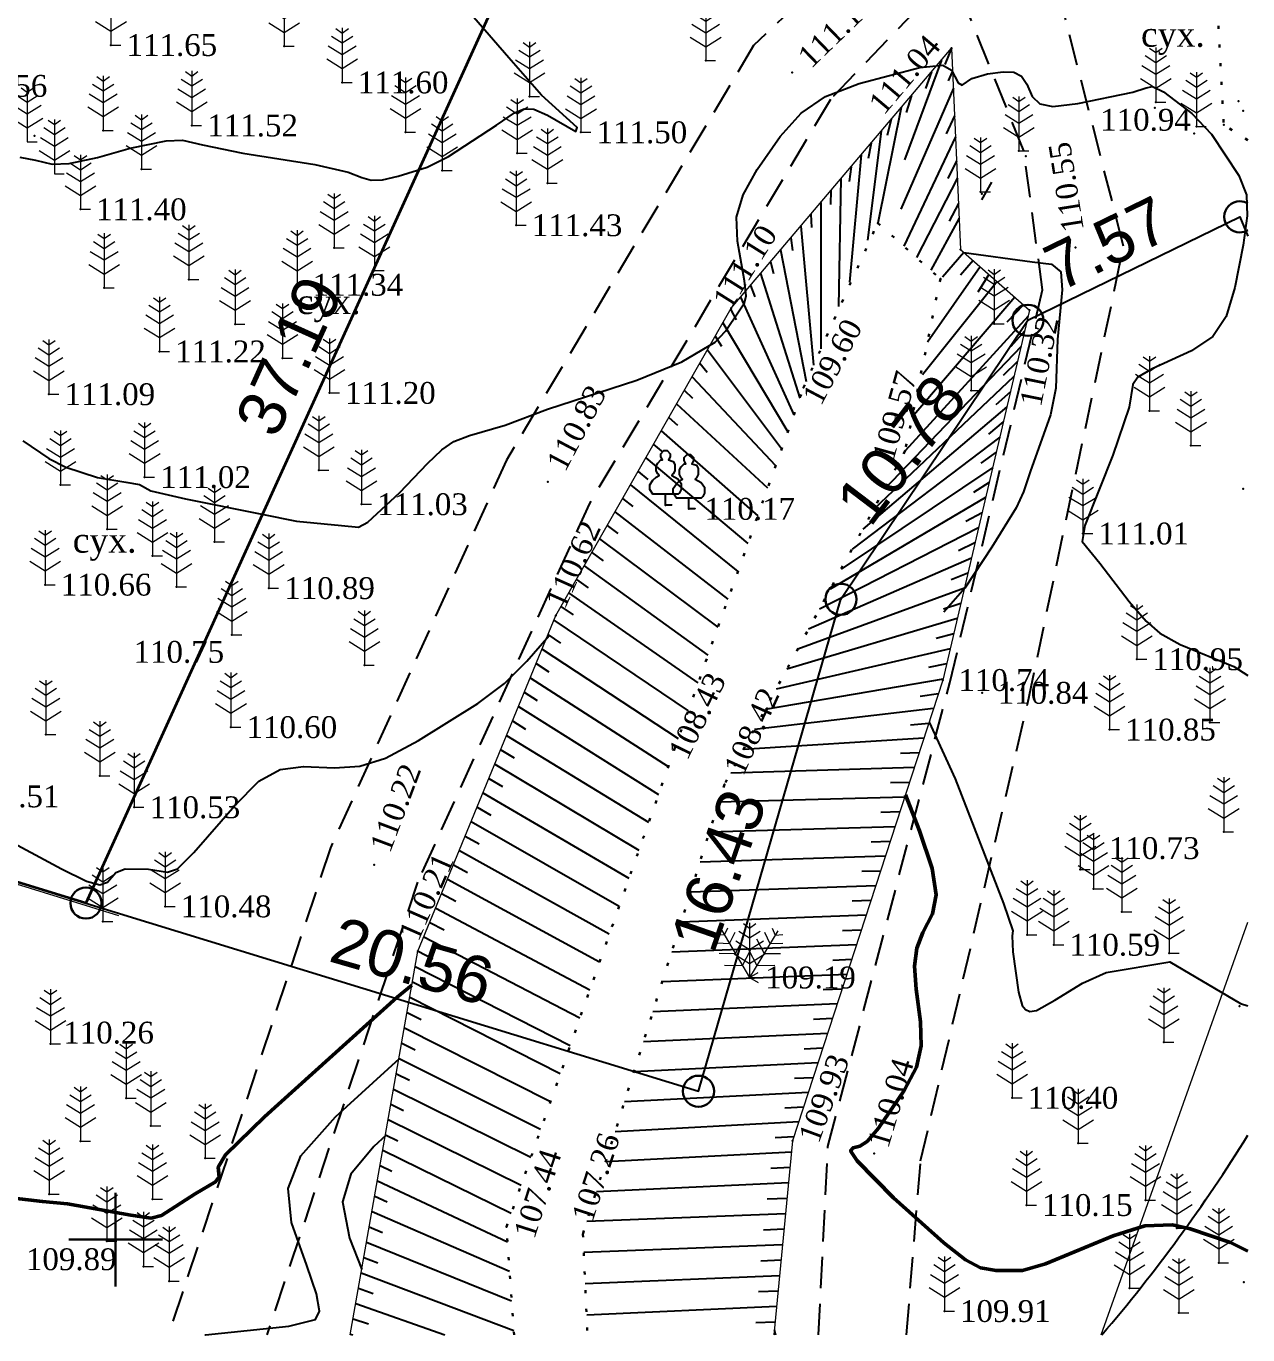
# Model space of a CAD drawing. Header units: millimetres. Extents: x 5405448.4 to 5405536.3, y 5524796.9 to 5524862.1.
# Drawn here: x 5405497.13 to 5405536.32, y 5524796.95 to 5524838.93 of the extents above; entities that cross this region are included whole.
import ezdxf
from ezdxf.enums import TextEntityAlignment as Align

# ---------------------------------------------------------------- set-up
doc = ezdxf.new("R2010")
doc.units = ezdxf.units.MM
doc.linetypes.add('DASHEDX2', pattern=[1.5, 1, -0.5])
doc.linetypes.add('HIDDEN', pattern=[0.5, 0, -0.5])
for name, color, linetype, lineweight in [('11900000', 1, 'Continuous', 30), ('31661000', 7, 'Continuous', 0), ('Контур', 7, 'HIDDEN', 30), ('ограждение', 7, 'ZABOR', 20), ('рельеф', 7, 'Continuous', 0), ('ТОЧКИ', 7, 'Continuous', 30)]:
    doc.layers.add(name, color=color, linetype=linetype, lineweight=lineweight)
for name, color, linetype in [('вис_1_1', 170, 'Continuous'), ('горизонт_1', 12, 'Continuous'), ('горизонтали', 42, 'Continuous'), ('дороги', 7, 'Continuous'), ('Ділянки_Межі', 10, 'Continuous'), ('надписи', 7, 'Continuous'), ('отметки', 7, 'Continuous'), ('промеры', 185, 'Continuous'), ('Растительность', 7, 'Continuous')]:
    doc.layers.add(name, color=color, linetype=linetype)
doc.styles.get("Standard").update_dxf_attribs({"font": 'arial.ttf'})
doc.styles.add('times', font='times.ttf')
doc.linetypes.add('ZABOR', pattern='A,1,-0.1,[132,ltypeshp.shx,S=0.25,R=0,X=-0.1,Y=0],-0.4,1', length=2.5)
doc.linetypes.add('ЗаборДерПр', pattern='A,1,[130,ltypeshp.shx,S=0.25,R=0,X=0,Y=-0.25],1.5', length=2.5)

# ---------------------------------------------------------------- blocks, each defined once
blk = doc.blocks.new('A$C51FE15A3')
at = {"layer": 'Растительность', "color": 94, "lineweight": 0}
for points in [[(-0.201, 1.726), (0, 1.584), (0.201, 1.726)], [(0, 1.75), (0, 0), (0.319, 0)], [(-0.343, 1.489), (0, 1.267), (0.343, 1.489)], [(-0.447, 1.172), (0, 0.895), (0.447, 1.172)], [(-0.493, 0.753), (0, 0.444), (0.493, 0.753)]]:
    blk.add_lwpolyline(points, dxfattribs=at)
blk = doc.blocks.new('A$C2ACB5305')
at = {"layer": 'Растительность'}
blk.add_lwpolyline([(0.2, 0), (0.2, 0), (0, 0), (0, 0.35), (-0.4, 0.35), (-0.5, 0.5), (-0.5, 0.65), (-0.4, 0.8), (-0.3, 0.9), (-0.2, 0.95), (-0.25, 1), (-0.3, 1.1), (-0.3, 1.25), (-0.25, 1.35), (-0.15, 1.45), (-0.1, 1.45), (-0.15, 1.55), (-0.15, 1.65), (-0.05, 1.75), (0.05, 1.75), (0.15, 1.65), (0.15, 1.55), (0.1, 1.45), (0.25, 1.4), (0.3, 1.3), (0.3, 1.1), (0.25, 1), (0.2, 0.95), (0.4, 0.85), (0.5, 0.7), (0.5, 0.5), (0.45, 0.4), (0.4, 0.35), (0, 0.35)], dxfattribs=at)

msp = doc.modelspace()

# ---------------------------------------------------------------- linework, layer by layer
msp.add_arc((5405490.993, 5524831.582, 111.5), 53.406, 319.5697, 328.0824)
at = {"layer": '11900000', "color": 7}
for points in [[(5405500, 5524798.5, 0), (5405500, 5524801.5, 0)], [(5405500, 5524798.5, 0), (5405500, 5524801.5, 0)], [(5405498.5, 5524800, 0), (5405501.5, 5524800, 0)], [(5405498.5, 5524800, 0), (5405501.5, 5524800, 0)]]:
    msp.add_polyline3d(points, dxfattribs=at)
at = {"layer": '31661000', "color": 7, "lineweight": 20, "elevation": 2.35}
msp.add_lwpolyline([(5405526.82, 5524838.22), (5405527.11, 5524831.76), (5405529.32, 5524829.82)], dxfattribs=at)
at = {"layer": 'вис_1_1', "color": 7}
for p in [(5405499.85, 5524838.32, 111.65), (5405505.41, 5524838.28, 111.54), (5405526.82, 5524838.22, 111.04), (5405518.93, 5524837.82, 111.31), (5405521.7, 5524837.44, 111.15), (5405507.27, 5524837.12, 111.6), (5405513.28, 5524836.67, 111.51), (5405533.34, 5524836.31, 110.94), (5405536.17, 5524836.21, 111.1), (5405502.44, 5524835.74, 111.52), (5405497.4, 5524835.41, 111.57), (5405499.6, 5524835.58, 111.56), (5405509.3, 5524835.53, 111.57), (5405514.93, 5524835.52, 111.5), (5405534.6, 5524835.48, 110.96), (5405512.88, 5524834.85, 111.43), (5405529.2, 5524834.76, 110.87), (5405500.83, 5524834.34, 111.44), (5405510.48, 5524834.3, 111.49), (5405513.85, 5524833.89, 111.41), (5405527.79, 5524833.55, 110.89), (5405498.87, 5524833.05, 111.4), (5405512.85, 5524832.54, 111.43), (5405524.45, 5524832.61, 110.27), (5405507.01, 5524831.81, 111.41), (5405527.11, 5524831.76, 110.55), (5405530.8, 5524831.83, 110.55), (5405508.3, 5524831.09, 111.48), (5405502.35, 5524830.8, 111.32), (5405505.82, 5524830.63, 111.34), (5405526.46, 5524830.82, 110.1), (5405499.63, 5524830.53, 111.29), (5405519.75, 5524829.88, 111.1), (5405529.32, 5524829.82, 110.32), (5405503.83, 5524829.37, 111.36), (5405528.19, 5524829.38, 110.01), (5405501.41, 5524828.49, 111.22), (5405505.35, 5524828.28, 111.23), (5405522.07, 5524827.33, 109.6), (5405497.86, 5524827.12, 111.09), (5405506.86, 5524827.16, 111.2), (5405527.45, 5524827.24, 109.93), (5405533.17, 5524826.59, 111.12), (5405525.33, 5524825.3, 109.57), (5405534.5, 5524825.47, 111.2), (5405500.93, 5524824.46, 111.02), (5405506.52, 5524824.68, 111.09), (5405498.23, 5524824.21, 110.97), (5405513.87, 5524824.31, 110.83), (5405536.18, 5524824.08, 111.25), (5405507.89, 5524823.59, 111.03), (5405517.64, 5524823.56, 110.48), (5405518.39, 5524823.44, 110.17), (5405499.73, 5524822.79, 110.81), (5405531.03, 5524822.65, 111.01), (5405503.17, 5524822.38, 110.94), (5405501.18, 5524821.93, 110.88), (5405497.74, 5524821.01, 110.66), (5405501.95, 5524820.94, 110.84), (5405504.91, 5524820.9, 110.89), (5405514.12, 5524820.02, 110.62), (5405503.73, 5524819.4, 110.75), (5405532.76, 5524818.62, 110.95), (5405507.98, 5524818.43, 110.81), (5405526.54, 5524817.95, 110.74), (5405527.8, 5524817.54, 110.84), (5405503.7, 5524816.44, 110.6), (5405531.89, 5524816.36, 110.85), (5405535.11, 5524816.59, 110.89), (5405497.76, 5524816.2, 110.62), (5405517.92, 5524815.71, 108.43), (5405499.49, 5524814.88, 110.62), (5405519.53, 5524814.6, 108.42), (5405500.59, 5524813.87, 110.53), (5405535.55, 5524813.08, 110.72), (5405508.29, 5524812.02, 110.22), (5405530.95, 5524811.87, 110.73), (5405531.37, 5524811.25, 110.64), (5405501.59, 5524810.69, 110.48), (5405532.28, 5524810.52, 110.58), (5405499.59, 5524810.21, 110.47), (5405529.24, 5524809.78, 110.58), (5405509.7, 5524809.25, 110.21), (5405530.1, 5524809.46, 110.59), (5405533.8, 5524809.19, 110.5), (5405520.34, 5524808.41, 109.19), (5405536.06, 5524807.49, 110.5), (5405497.91, 5524806.28, 110.26), (5405533.63, 5524806.33, 110.32), (5405500.34, 5524804.54, 110.16), (5405528.76, 5524804.55, 110.4), (5405501.13, 5524803.65, 110.13), (5405498.87, 5524803.16, 110.08), (5405521.72, 5524803.17, 109.93), (5405530.88, 5524803.09, 110.25), (5405502.87, 5524802.61, 110.08), (5405524.34, 5524802.76, 110.04), (5405497.87, 5524801.46, 110.02), (5405501.18, 5524801.3, 110.07), (5405533.04, 5524801.27, 110.05), (5405529.22, 5524801.11, 110.15), (5405512.54, 5524800.41, 107.44), (5405514.99, 5524800.18, 107.26), (5405534.05, 5524800.37, 109.99), (5405499.72, 5524799.95, 109.89), (5405500.89, 5524799.14, 109.8), (5405535.39, 5524799.26, 109.95), (5405501.72, 5524798.67, 109.79), (5405532.53, 5524798.44, 109.86), (5405536.2, 5524798.64, 109.95), (5405526.59, 5524797.71, 109.91), (5405534.11, 5524797.65, 109.87)]:
    msp.add_point(p, dxfattribs=at)
at = {"layer": 'горизонт_1', "color": 32}
for points in [[(5405497.02, 5524825.62, 111), (5405497.86, 5524825.06, 111), (5405498.4, 5524824.78, 111), (5405499.42, 5524824.45, 111), (5405500.33, 5524824.3, 111), (5405500.76, 5524824.22, 111), (5405501.13, 5524824.02, 111), (5405502.24, 5524823.76, 111), (5405504.69, 5524823.27, 111), (5405505.8, 5524823.05, 111), (5405507.25, 5524822.91, 111), (5405507.79, 5524822.85, 111), (5405508.09, 5524823.01, 111), (5405509.12, 5524823.97, 111), (5405510, 5524824.9, 111), (5405510.46, 5524825.34, 111), (5405510.85, 5524825.6, 111), (5405511.35, 5524825.79, 111), (5405512.5, 5524826.13, 111), (5405513.85, 5524826.64, 111), (5405516.72, 5524827.57, 111), (5405518.16, 5524828.16, 111), (5405519.23, 5524828.79, 111), (5405519.57, 5524829.14, 111), (5405520, 5524829.79, 111), (5405520.18, 5524830.05, 111), (5405520.23, 5524830.27, 111), (5405520.18, 5524830.76, 111), (5405519.95, 5524832.03, 111), (5405519.92, 5524832.8, 111), (5405520.13, 5524833.52, 111), (5405520.58, 5524834.33, 111), (5405521.32, 5524835.39, 111), (5405521.99, 5524836.13, 111), (5405522.77, 5524836.67, 111), (5405523.85, 5524837.09, 111), (5405525.8, 5524837.6, 111), (5405526.54, 5524837.67, 111), (5405526.82, 5524837.51, 111), (5405527.03, 5524837.11, 111), (5405527.16, 5524837.03, 111), (5405527.47, 5524837.25, 111), (5405527.97, 5524837.4, 111), (5405528.48, 5524837.46, 111), (5405528.82, 5524837.45, 111), (5405529.06, 5524837.32, 111), (5405529.23, 5524837.07, 111), (5405529.41, 5524836.67, 111), (5405529.65, 5524836.43, 111), (5405530.07, 5524836.35, 111), (5405530.87, 5524836.44, 111), (5405532.63, 5524836.81, 111), (5405533.06, 5524836.95, 111), (5405533.27, 5524836.99, 111), (5405533.62, 5524836.82, 111), (5405534.53, 5524836.12, 111), (5405535.16, 5524835.46, 111), (5405536.04, 5524834.14, 111), (5405536.28, 5524833.52, 111), (5405536.3, 5524832.84, 111), (5405536.18, 5524831.9, 111), (5405535.91, 5524830.54, 111), (5405535.63, 5524829.61, 111), (5405535.2, 5524828.97, 111), (5405534.52, 5524828.51, 111), (5405533.25, 5524827.93, 111), (5405532.79, 5524827.67, 111), (5405532.64, 5524827.43, 111), (5405532.52, 5524826.7, 111), (5405531.99, 5524825.16, 111), (5405531.09, 5524822.91, 111), (5405531.01, 5524822.39, 111), (5405531.58, 5524821.7, 111), (5405532.52, 5524820.47, 111), (5405533.06, 5524819.84, 111), (5405533.5, 5524819.45, 111), (5405534.15, 5524819.09, 111), (5405535.87, 5524818.38, 111), (5405536.324, 5524818.1, 111)], [(5405527.214, 5524831.668, 33.481), (5405529.41, 5524831.37, 110.5), (5405530.03, 5524831.29, 110.5), (5405530.32, 5524831.04, 110.5), (5405530.37, 5524830.47, 110.5), (5405530.22, 5524828.87, 110.5), (5405530.16, 5524827.31, 110.5), (5405529.99, 5524826.46, 110.5), (5405529.34, 5524824.63, 110.5), (5405529.13, 5524823.99, 110.5), (5405528.89, 5524823.48, 110.5), (5405528.11, 5524822.21, 110.5), (5405527.24, 5524820.9, 110.5), (5405526.57, 5524820.13, 110.5)], [(5405496.3, 5524812.95, 110.5), (5405498.26, 5524811.89, 110.5), (5405499.07, 5524811.5, 110.5), (5405499.49, 5524811.38, 110.5), (5405499.74, 5524811.47, 110.5), (5405500.01, 5524811.78, 110.5), (5405500.3, 5524811.89, 110.5), (5405501.05, 5524811.88, 110.5), (5405501.66, 5524811.79, 110.5), (5405501.98, 5524811.89, 110.5), (5405502.51, 5524812.42, 110.5), (5405503.82, 5524813.93, 110.5), (5405504.59, 5524814.71, 110.5), (5405505.28, 5524815.08, 110.5), (5405506.03, 5524815.18, 110.5), (5405507.02, 5524815.13, 110.5), (5405507.83, 5524815.19, 110.5), (5405508.66, 5524815.45, 110.5), (5405509.72, 5524816.01, 110.5), (5405511.62, 5524817.2, 110.5), (5405512.48, 5524817.84, 110.5), (5405513.19, 5524818.56, 110.5), (5405513.912, 5524819.379, 110.5)], [(5405526.099, 5524816.599, 110.5), (5405526.93, 5524814.78, 110.5), (5405528.49, 5524810.78, 110.5), (5405528.79, 5524809.91, 110.5), (5405528.76, 5524809.75, 110.5), (5405528.78, 5524809.23, 110.5), (5405528.97, 5524807.94, 110.5), (5405529.08, 5524807.51, 110.5), (5405529.19, 5524807.38, 110.5), (5405529.33, 5524807.32, 110.5), (5405529.54, 5524807.35, 110.5), (5405530.13, 5524807.68, 110.5), (5405531.02, 5524808.23, 110.5), (5405531.78, 5524808.57, 110.5), (5405533.82, 5524808.91, 110.5), (5405536.09, 5524807.58, 110.5), (5405536.324, 5524807.497, 110.5)], [(5405508.677, 5524803.35, 109), (5405508.28, 5524802.99, 109), (5405507.55, 5524802.1, 109), (5405507.28, 5524801.21, 109), (5405507.5, 5524800.05, 109), (5405507.896, 5524799.038, 109)], [(5405521.131, 5524797.116, 109.5), (5405521.169, 5524796.947, 109.5)]]:
    msp.add_polyline3d(points, dxfattribs=at)
at = {"layer": 'горизонтали', "color": 32}
for points in [[(5405496.93, 5524834.72, 111.5), (5405497.43, 5524834.63, 111.5), (5405497.96, 5524834.5, 111.5), (5405498.51, 5524834.52, 111.5), (5405499.42, 5524834.71, 111.5), (5405500.47, 5524835.01, 111.5), (5405501.62, 5524835.25, 111.5), (5405502.15, 5524835.27, 111.5), (5405502.79, 5524835.12, 111.5), (5405504.08, 5524834.85, 111.5), (5405506.39, 5524834.49, 111.5), (5405507.46, 5524834.24, 111.5), (5405507.9, 5524834.07, 111.5), (5405508.2, 5524833.99, 111.5), (5405508.56, 5524834, 111.5), (5405509.06, 5524834.11, 111.5), (5405509.99, 5524834.4, 111.5), (5405510.68, 5524834.74, 111.5), (5405512.22, 5524835.75, 111.5), (5405512.8, 5524836.14, 111.5), (5405513.11, 5524836.27, 111.5), (5405513.42, 5524836.26, 111.5), (5405513.86, 5524836.07, 111.5), (5405514.76, 5524835.55, 111.5), (5405514.81, 5524835.68, 111.5), (5405513.66, 5524836.71, 111.5), (5405512.62, 5524837.91, 111.5), (5405510.65, 5524840.19, 111.5)], [(5405502.862, 5524796.947, 109.5), (5405502.88, 5524796.95, 109.5), (5405505.56, 5524797.22, 109.5), (5405506.41, 5524797.44, 109.5), (5405506.54, 5524797.71, 109.5), (5405506.44, 5524798.26, 109.5), (5405506.13, 5524799.17, 109.5), (5405505.64, 5524800.55, 109.5), (5405505.53, 5524801.64, 109.5), (5405505.94, 5524802.69, 109.5), (5405507.05, 5524803.94, 109.5), (5405509.111, 5524805.806, 109.5)]]:
    msp.add_polyline3d(points, dxfattribs=at)
at = {"layer": 'горизонтали', "color": 32, "lineweight": 50}
for points in [[(5405525.339, 5524814.267, 110), (5405525.79, 5524813.11, 110), (5405526.2, 5524811.91, 110), (5405526.33, 5524811.06, 110), (5405526.21, 5524810.45, 110), (5405525.9, 5524809.85, 110), (5405525.7, 5524809.35, 110), (5405525.63, 5524808.77, 110), (5405525.68, 5524808.03, 110), (5405525.82, 5524806.99, 110), (5405525.84, 5524806.22, 110), (5405525.69, 5524805.53, 110), (5405525.3, 5524804.78, 110), (5405524.48, 5524803.58, 110), (5405524.11, 5524803.15, 110), (5405523.88, 5524803, 110), (5405523.66, 5524802.95, 110), (5405523.58, 5524802.85, 110), (5405523.79, 5524802.53, 110), (5405524.96, 5524801.34, 110), (5405526.57, 5524799.9, 110), (5405527.27, 5524799.35, 110), (5405527.75, 5524799.1, 110), (5405528.25, 5524799.01, 110), (5405529.09, 5524799.01, 110), (5405529.83, 5524799.22, 110), (5405532, 5524800.12, 110), (5405533.02, 5524800.44, 110), (5405533.91, 5524800.47, 110), (5405534.47, 5524800.35, 110), (5405535.77, 5524799.91, 110), (5405536.324, 5524799.633, 110)], [(5405496.73, 5524801.33, 110), (5405497.65, 5524801.22, 110), (5405498.46, 5524801.15, 110), (5405500.49, 5524800.79, 110), (5405501.14, 5524800.69, 110), (5405501.47, 5524800.78, 110), (5405502.55, 5524801.47, 110), (5405503.2, 5524801.85, 110), (5405503.32, 5524802.02, 110), (5405503.29, 5524802.33, 110), (5405503.52, 5524802.72, 110), (5405504.78, 5524803.94, 110), (5405509.03, 5524807.78, 110), (5405509.507, 5524808.158, 110)]]:
    msp.add_polyline3d(points, dxfattribs=at)
at = {"layer": 'дороги', "color": 7, "linetype": 'DASHEDX2'}
for points, elevation in [([(5405527.393, 5524844.864), (5405520.469, 5524838.305), (5405512.539, 5524825.006), (5405506.892, 5524812.569), (5405501.688, 5524796.947)], 2.57), ([(5405525.374, 5524796.947), (5405525.826, 5524802.527), (5405529.264, 5524817.215), (5405532.34, 5524831.864), (5405530.45, 5524839.248), (5405528.967, 5524844.576)], -4.01), ([(5405526.834, 5524840.64), (5405522.931, 5524836.575), (5405515.201, 5524823.614), (5405509.688, 5524811.471), (5405504.85, 5524796.947)], 2.57), ([(5405522.548, 5524796.947), (5405522.854, 5524802.993), (5405526.764, 5524817.865), (5405529.737, 5524830.466), (5405529.14, 5524834.922), (5405526.834, 5524840.64)], -4.01)]:
    msp.add_lwpolyline(points, dxfattribs=dict(at, elevation=elevation))
at = {"layer": 'Ділянки_Межі', "lineweight": 25}
msp.add_lwpolyline([(5405474.699, 5524862.054), (5405492.553, 5524854.238), (5405514.421, 5524844.664), (5405499.047, 5524810.797), (5405518.7, 5524804.76), (5405523.27, 5524820.54), (5405529.27, 5524829.49), (5405536.07, 5524832.81), (5405536.324, 5524832.189)], dxfattribs=at)
at = {"layer": 'Ділянки_Межі', "lineweight": 35}
msp.add_lwpolyline([(5405475.979, 5524817.883), (5405492.553, 5524854.238), (5405514.421, 5524844.664), (5405499.047, 5524810.797)], close=True, dxfattribs=at)
at = {"layer": 'Ділянки_Межі', "lineweight": 0}
msp.add_lwpolyline([(5405531.621, 5524796.947), (5405536.324, 5524810.187)], dxfattribs=at)
at = {"layer": 'Контур', "color": 7, "linetype": 'HIDDEN'}
for points, elevation in [([(5405534.82, 5524849.12), (5405535.552, 5524835.76)], 111.797), ([(5405536.324, 5524835.272), (5405535.552, 5524835.76)], 109.7), ([(5405512.787, 5524796.947), (5405512.54, 5524800.41), (5405517.92, 5524815.71), (5405522.07, 5524827.33), (5405524.45, 5524832.61)], 100.01), ([(5405524.45, 5524832.61), (5405526.46, 5524830.82), (5405525.33, 5524825.3), (5405519.53, 5524814.6), (5405514.99, 5524800.18), (5405515.135, 5524796.947)], 100.01)]:
    msp.add_lwpolyline(points, dxfattribs=dict(at, elevation=elevation))
at = {"layer": 'ограждение', "color": 7, "linetype": 'ЗаборДерПр', "elevation": 107.24}
msp.add_lwpolyline([(5405500.1, 5524810.39), (5405460.69, 5524822.58), (5405448.419, 5524816.796)], dxfattribs=at)
at = {"layer": 'отметки', "color": 7}
for p in [(5405536.026, 5524836.522, 111.07), (5405533.375, 5524836.492, 110.904), (5405534.673, 5524835.704, 110.919), (5405535.552, 5524835.76, 110.943), (5405528.981, 5524834.922, 110.895), (5405527.748, 5524833.607, 110.85)]:
    msp.add_point(p, dxfattribs=at)
at = {"layer": 'рельеф', "color": 7, "lineweight": -2}
for p, q in [((5405526.82, 5524838.22, -7.09), (5405526.599, 5524837.697, 2.894)), ((5405526.497, 5524837.839, -7.09), (5405525.313, 5524834.64, 99.91)), ((5405526.175, 5524837.459, -7.09), (5405525.979, 5524836.928, 2.894)), ((5405526.837, 5524837.456, 7.34), (5405526.711, 5524837.17, 12.33)), ((5405526.878, 5524836.938, 2.35), (5405525.194, 5524833.051, 75.805)), ((5405525.53, 5524836.698, -7.09), (5405525.358, 5524836.16, 2.894)), ((5405525.207, 5524836.317, -7.09), (5405524.45, 5524832.61, 100.01)), ((5405524.884, 5524835.937, -7.09), (5405524.751, 5524835.421, 2.896)), ((5405526.918, 5524836.048, 2.35), (5405526.649, 5524835.476, 12.33)), ((5405524.562, 5524835.556, -7.09), (5405524.121, 5524832.056, 86.257)), ((5405526.948, 5524835.376, 20.454), (5405525.289, 5524831.863, 88.572)), ((5405524.239, 5524835.176, -7.09), (5405524.144, 5524834.682, 2.897)), ((5405523.594, 5524834.414, -7.09), (5405523.537, 5524833.943, 2.899)), ((5405523.917, 5524834.795, -7.09), (5405523.549, 5524830.714, 99.91)), ((5405526.982, 5524834.606, 2.35), (5405526.697, 5524834.034, 12.33)), ((5405523.271, 5524834.034, -7.09), (5405523.191, 5524829.936, 99.91)), ((5405527.007, 5524834.063, 24.931), (5405525.689, 5524831.506, 69.602)), ((5405522.949, 5524833.653, -7.09), (5405522.93, 5524833.204, 2.9)), ((5405528.099, 5524833.923, 2.35), (5405527.779, 5524833.353, 12.329)), ((5405522.626, 5524833.273, -7.09), (5405522.629, 5524828.576, 99.91)), ((5405527.044, 5524833.237, 2.35), (5405526.741, 5524832.666, 12.329)), ((5405522.303, 5524832.892, -7.09), (5405522.323, 5524832.465, 2.901)), ((5405527.065, 5524832.768, 30.909), (5405526.151, 5524831.095, 60.172)), ((5405521.981, 5524832.512, -7.09), (5405522.393, 5524828.052, 99.91)), ((5405521.658, 5524832.131, -7.09), (5405521.716, 5524831.726, 2.902)), ((5405521.336, 5524831.75, -7.09), (5405522.157, 5524827.529, 99.91)), ((5405527.214, 5524831.668, 33.481), (5405526.53, 5524830.871, 60.759)), ((5405521.013, 5524831.37, -7.09), (5405521.109, 5524830.987, 2.902)), ((5405527.742, 5524831.205, 24.9), (5405526.044, 5524828.79, 100.01)), ((5405527.507, 5524831.412, 2.35), (5405527.105, 5524830.939, 12.328)), ((5405520.69, 5524830.989, -7.09), (5405521.948, 5524826.995, 99.91)), ((5405528.282, 5524830.731, 16.765), (5405525.883, 5524827.74, 109.57)), ((5405528.016, 5524830.964, 2.35), (5405527.661, 5524830.396, 12.328)), ((5405520.045, 5524830.228, -7.09), (5405521.754, 5524826.454, 99.91)), ((5405520.368, 5524830.609, -7.09), (5405520.506, 5524830.246, 2.902)), ((5405528.845, 5524830.237, 8.786), (5405525.548, 5524826.367, 100.01)), ((5405519.729, 5524829.843, -7.09), (5405519.909, 5524829.501, 2.903)), ((5405529.132, 5524829.985, 2.35), (5405528.593, 5524829.431, 12.328)), ((5405519.482, 5524829.41, -7.09), (5405521.561, 5524825.914, 99.91)), ((5405529.274, 5524829.623, 2.35), (5405525.33, 5524825.3, 100.01)), ((5405519.234, 5524828.977, -7.09), (5405519.443, 5524828.665, 2.903)), ((5405529.16, 5524829.138, 2.35), (5405528.719, 5524828.653, 12.328)), ((5405518.987, 5524828.543, -7.09), (5405521.368, 5524825.373, 99.91)), ((5405529.047, 5524828.653, 2.35), (5405524.668, 5524824.075, 99.91)), ((5405518.739, 5524828.11, -7.09), (5405518.976, 5524827.829, 2.903)), ((5405528.933, 5524828.168, 2.35), (5405528.479, 5524827.716, 12.329)), ((5405528.819, 5524827.683, 2.35), (5405524.32, 5524823.433, 99.91)), ((5405518.492, 5524827.677, -7.09), (5405521.175, 5524824.833, 99.91)), ((5405518.245, 5524827.244, -7.09), (5405518.509, 5524826.993, 2.903)), ((5405528.706, 5524827.198, 2.35), (5405528.239, 5524826.78, 12.33)), ((5405517.997, 5524826.81, -7.09), (5405520.918, 5524824.115, 99.91)), ((5405528.592, 5524826.713, 2.35), (5405523.972, 5524822.791, 99.91)), ((5405517.75, 5524826.377, -7.09), (5405518.031, 5524826.124, 2.903)), ((5405528.479, 5524826.228, 2.35), (5405528, 5524825.843, 12.331)), ((5405517.503, 5524825.944, -7.09), (5405520.599, 5524823.222, 99.91)), ((5405528.365, 5524825.743, 2.35), (5405523.625, 5524822.149, 99.91)), ((5405517.255, 5524825.511, -7.09), (5405517.553, 5524825.255, 2.902)), ((5405528.252, 5524825.258, 2.35), (5405527.76, 5524824.907, 12.332)), ((5405517.008, 5524825.077, -7.09), (5405520.28, 5524822.328, 99.91)), ((5405528.138, 5524824.773, 2.35), (5405523.277, 5524821.506, 99.91)), ((5405516.76, 5524824.644, -7.09), (5405517.074, 5524824.386, 2.902)), ((5405516.513, 5524824.211, -7.09), (5405519.96, 5524821.434, 99.91)), ((5405528.024, 5524824.288, 2.35), (5405527.521, 5524823.97, 12.332)), ((5405516.266, 5524823.778, -7.09), (5405516.596, 5524823.517, 2.901)), ((5405527.911, 5524823.803, 2.35), (5405522.929, 5524820.864, 99.91)), ((5405516.018, 5524823.344, -7.09), (5405519.641, 5524820.541, 99.91)), ((5405527.797, 5524823.318, 2.35), (5405527.281, 5524823.034, 12.333)), ((5405515.771, 5524822.911, -7.09), (5405516.117, 5524822.648, 2.901)), ((5405527.684, 5524822.833, 2.35), (5405522.581, 5524820.222, 99.91)), ((5405515.523, 5524822.478, -7.09), (5405519.322, 5524819.647, 99.91)), ((5405527.57, 5524822.348, 2.35), (5405527.042, 5524822.097, 12.333)), ((5405515.276, 5524822.045, -7.09), (5405515.639, 5524821.779, 2.9)), ((5405527.456, 5524821.863, 2.35), (5405522.233, 5524819.58, 99.91)), ((5405515.029, 5524821.611, -7.09), (5405519.002, 5524818.753, 99.91)), ((5405514.781, 5524821.178, -7.09), (5405515.16, 5524820.91, 2.899)), ((5405527.343, 5524821.378, 2.35), (5405526.802, 5524821.161, 12.333)), ((5405514.534, 5524820.745, -7.09), (5405518.683, 5524817.86, 99.91)), ((5405527.229, 5524820.893, 2.35), (5405521.886, 5524818.937, 99.91)), ((5405514.287, 5524820.312, -7.09), (5405514.682, 5524820.041, 2.899)), ((5405527.116, 5524820.408, 2.35), (5405526.563, 5524820.224, 12.333)), ((5405514.058, 5524819.869, -7.09), (5405518.364, 5524816.966, 99.91)), ((5405527.002, 5524819.923, 2.35), (5405521.538, 5524818.295, 99.91)), ((5405513.869, 5524819.408, -7.09), (5405514.273, 5524819.138, 2.898)), ((5405526.888, 5524819.438, 2.35), (5405526.323, 5524819.288, 12.333)), ((5405513.679, 5524818.946, -7.09), (5405518.044, 5524816.072, 99.91)), ((5405526.775, 5524818.953, 2.35), (5405521.19, 5524817.653, 99.91)), ((5405513.49, 5524818.485, -7.09), (5405513.9, 5524818.218, 2.898)), ((5405526.661, 5524818.468, 2.35), (5405526.084, 5524818.351, 12.333)), ((5405513.3, 5524818.023, -7.09), (5405517.728, 5524815.178, 99.91)), ((5405526.548, 5524817.983, 2.35), (5405520.842, 5524817.011, 99.91)), ((5405513.111, 5524817.562, -7.09), (5405513.527, 5524817.297, 2.898)), ((5405526.396, 5524817.508, 2.35), (5405525.81, 5524817.424, 12.332)), ((5405512.922, 5524817.1, -7.09), (5405517.413, 5524814.282, 99.91)), ((5405526.241, 5524817.035, 2.35), (5405520.494, 5524816.369, 99.91)), ((5405512.732, 5524816.638, -7.09), (5405513.154, 5524816.377, 2.898)), ((5405526.087, 5524816.561, 2.35), (5405525.497, 5524816.508, 12.332)), ((5405512.543, 5524816.177, -7.09), (5405517.098, 5524813.387, 99.91)), ((5405525.933, 5524816.087, 2.35), (5405520.146, 5524815.726, 99.91)), ((5405512.353, 5524815.715, -7.09), (5405512.782, 5524815.456, 2.897)), ((5405525.778, 5524815.614, 2.35), (5405525.184, 5524815.592, 12.332)), ((5405512.164, 5524815.254, -7.09), (5405516.783, 5524812.492, 99.91)), ((5405525.624, 5524815.14, 2.35), (5405519.732, 5524814.962, 99.91)), ((5405511.975, 5524814.792, -7.09), (5405512.409, 5524814.536, 2.897)), ((5405511.785, 5524814.331, -7.09), (5405516.468, 5524811.596, 99.91)), ((5405525.469, 5524814.667, 2.35), (5405524.859, 5524814.651, 12.331)), ((5405511.596, 5524813.869, -7.09), (5405512.036, 5524813.615, 2.897)), ((5405525.315, 5524814.193, 2.35), (5405519.357, 5524814.032, 99.91)), ((5405525.16, 5524813.719, 2.35), (5405524.551, 5524813.702, 12.331)), ((5405511.406, 5524813.408, -7.09), (5405516.153, 5524810.701, 99.91)), ((5405525.006, 5524813.246, 2.35), (5405519.055, 5524813.071, 99.91)), ((5405511.217, 5524812.946, -7.09), (5405511.663, 5524812.695, 2.897)), ((5405524.851, 5524812.772, 2.35), (5405524.243, 5524812.754, 12.331)), ((5405511.027, 5524812.485, -7.09), (5405515.839, 5524809.806, 99.91)), ((5405524.697, 5524812.299, 2.35), (5405518.752, 5524812.11, 99.91)), ((5405510.838, 5524812.023, -7.09), (5405511.29, 5524811.774, 2.897)), ((5405524.543, 5524811.825, 2.35), (5405523.935, 5524811.805, 12.331)), ((5405510.649, 5524811.561, -7.09), (5405515.524, 5524808.911, 99.91)), ((5405524.388, 5524811.351, 2.35), (5405518.449, 5524811.149, 99.91)), ((5405510.459, 5524811.1, -7.09), (5405510.917, 5524810.854, 2.896)), ((5405510.27, 5524810.638, -7.09), (5405515.209, 5524808.015, 99.91)), ((5405524.234, 5524810.878, 2.35), (5405523.626, 5524810.856, 12.332)), ((5405510.08, 5524810.177, -7.09), (5405510.544, 5524809.933, 2.896)), ((5405524.079, 5524810.404, 2.35), (5405518.147, 5524810.188, 99.91)), ((5405509.891, 5524809.715, -7.09), (5405514.894, 5524807.12, 99.91)), ((5405523.925, 5524809.931, 2.35), (5405523.318, 5524809.908, 12.332)), ((5405509.702, 5524809.254, -7.09), (5405510.171, 5524809.013, 2.896)), ((5405523.77, 5524809.457, 2.35), (5405517.844, 5524809.227, 99.91)), ((5405523.616, 5524808.983, 2.35), (5405523.01, 5524808.959, 12.332)), ((5405509.614, 5524808.763, -7.09), (5405514.579, 5524806.225, 99.91)), ((5405523.461, 5524808.51, 2.35), (5405517.542, 5524808.266, 99.91)), ((5405509.527, 5524808.271, -7.09), (5405509.984, 5524808.039, 2.897)), ((5405523.307, 5524808.036, 2.35), (5405522.702, 5524808.011, 12.332)), ((5405509.44, 5524807.78, -7.09), (5405514.264, 5524805.329, 99.91)), ((5405523.153, 5524807.563, 2.35), (5405517.239, 5524807.305, 99.91)), ((5405509.353, 5524807.289, -7.09), (5405509.797, 5524807.064, 2.898)), ((5405509.267, 5524806.797, -7.09), (5405513.95, 5524804.434, 99.91)), ((5405522.998, 5524807.089, 2.35), (5405522.393, 5524807.062, 12.332)), ((5405509.18, 5524806.306, -7.09), (5405509.61, 5524806.09, 2.898)), ((5405522.844, 5524806.615, 2.35), (5405516.936, 5524806.344, 99.91)), ((5405522.689, 5524806.142, 2.35), (5405522.085, 5524806.113, 12.332)), ((5405509.093, 5524805.815, -7.09), (5405513.635, 5524803.539, 99.91)), ((5405522.535, 5524805.668, 2.35), (5405516.634, 5524805.382, 99.91)), ((5405509.006, 5524805.324, -7.09), (5405509.424, 5524805.115, 2.899)), ((5405522.38, 5524805.195, 2.35), (5405521.777, 5524805.165, 12.332)), ((5405508.919, 5524804.832, -7.09), (5405513.32, 5524802.643, 99.91)), ((5405522.226, 5524804.721, 2.35), (5405516.331, 5524804.421, 99.91)), ((5405508.833, 5524804.341, -7.09), (5405509.237, 5524804.141, 2.9)), ((5405522.071, 5524804.248, 2.35), (5405521.469, 5524804.216, 12.332)), ((5405508.746, 5524803.85, -7.09), (5405513.006, 5524801.748, 99.91)), ((5405521.917, 5524803.774, 2.35), (5405516.029, 5524803.46, 99.91)), ((5405508.659, 5524803.358, -7.09), (5405509.05, 5524803.166, 2.9)), ((5405521.763, 5524803.3, 2.35), (5405521.16, 5524803.268, 12.332)), ((5405508.572, 5524802.867, -7.09), (5405512.691, 5524800.853, 99.91)), ((5405521.685, 5524802.811, 2.35), (5405515.726, 5524802.499, 99.91)), ((5405508.485, 5524802.376, -7.09), (5405508.864, 5524802.192, 2.901)), ((5405521.637, 5524802.315, 2.35), (5405521.017, 5524802.285, 12.331)), ((5405508.399, 5524801.885, -7.09), (5405512.57, 5524799.931, 99.91)), ((5405521.589, 5524801.819, 2.35), (5405515.424, 5524801.538, 99.91)), ((5405508.312, 5524801.393, -7.09), (5405508.712, 5524801.213, 2.9)), ((5405521.54, 5524801.323, 2.35), (5405520.899, 5524801.296, 12.329)), ((5405508.225, 5524800.902, -7.09), (5405512.637, 5524798.985, 99.91)), ((5405521.492, 5524800.827, 2.35), (5405515.121, 5524800.577, 99.91)), ((5405508.138, 5524800.411, -7.09), (5405508.561, 5524800.233, 2.899)), ((5405521.444, 5524800.332, 2.35), (5405520.785, 5524800.307, 12.328)), ((5405508.051, 5524799.919, -7.09), (5405512.705, 5524798.038, 99.91)), ((5405521.396, 5524799.836, 2.35), (5405515.023, 5524799.589, 99.91)), ((5405507.964, 5524799.428, -7.09), (5405508.41, 5524799.254, 2.899)), ((5405521.347, 5524799.34, 2.35), (5405520.703, 5524799.314, 12.329)), ((5405507.878, 5524798.937, -7.09), (5405512.772, 5524797.091, 99.91)), ((5405521.299, 5524798.844, 2.35), (5405515.068, 5524798.583, 99.91)), ((5405507.791, 5524798.446, -7.09), (5405508.259, 5524798.275, 2.898)), ((5405521.251, 5524798.348, 2.35), (5405520.621, 5524798.321, 12.33)), ((5405507.704, 5524797.954, -7.09), (5405510.562, 5524796.947, 52.465)), ((5405507.617, 5524797.463, -7.09), (5405508.108, 5524797.296, 2.897)), ((5405521.203, 5524797.853, 2.35), (5405515.113, 5524797.576, 99.91)), ((5405521.154, 5524797.357, 2.35), (5405520.539, 5524797.328, 12.331)), ((5405507.53, 5524796.972, -7.09), (5405507.605, 5524796.947, -5.604))]:
    msp.add_line(p, q, dxfattribs=at)
at = {"layer": 'рельеф', "color": 7, "lineweight": 20, "ltscale": 2}
for points, elevation in [([(5405507.526, 5524796.947), (5405509.7, 5524809.25), (5405514.12, 5524820.02), (5405519.75, 5524829.88), (5405526.82, 5524838.22)], -7.09), ([(5405526.82, 5524838.22), (5405527.11, 5524831.76), (5405529.32, 5524829.82), (5405526.54, 5524817.95), (5405521.72, 5524803.17), (5405521.115, 5524796.947)], 2.35)]:
    msp.add_lwpolyline(points, dxfattribs=dict(at, elevation=elevation))
at = {"layer": 'ТОЧКИ'}
for centre in [(5405529.27, 5524829.49), (5405523.27, 5524820.54), (5405499.047, 5524810.797), (5405518.7, 5524804.76)]:
    msp.add_circle(centre, 0.5, dxfattribs=at)
for centre, start, end in [((5405536.07, 5524832.81), 90, 270), ((5405536.069, 5524832.81), 59.249, 89.8754), ((5405536.069, 5524832.81), 270.1246, 300.751)]:
    msp.add_arc(centre, 0.5, start, end, dxfattribs=at)

# ---------------------------------------------------------------- block references
at = {"layer": 'Растительность', "color": 7}
for name, p in [('A$C51FE15A3', (5405499.85, 5524838.32, 110.65)), ('A$C51FE15A3', (5405505.41, 5524838.28, 110.54)), ('A$C51FE15A3', (5405518.93, 5524837.82, 110.31)), ('A$C51FE15A3', (5405507.27, 5524837.12, 110.6)), ('A$C51FE15A3', (5405513.28, 5524836.67, 110.51)), ('A$C51FE15A3', (5405533.375, 5524836.492, 110.904)), ('A$C51FE15A3', (5405502.44, 5524835.74, 110.52)), ('A$C51FE15A3', (5405534.673, 5524835.704, 110.919)), ('A$C51FE15A3', (5405497.166, 5524835.22)), ('A$C51FE15A3', (5405499.6, 5524835.58, 110.56)), ('A$C51FE15A3', (5405509.3, 5524835.53, 110.57)), ('A$C51FE15A3', (5405514.93, 5524835.52, 110.5)), ('A$C51FE15A3', (5405512.88, 5524834.85, 110.43)), ('A$C51FE15A3', (5405528.981, 5524834.922, 110.895)), ('A$C51FE15A3', (5405500.83, 5524834.34, 110.44)), ('A$C51FE15A3', (5405498.034, 5524834.184, 110.4)), ('A$C51FE15A3', (5405510.48, 5524834.3, 110.49)), ('A$C51FE15A3', (5405513.85, 5524833.89, 110.41)), ('A$C51FE15A3', (5405527.748, 5524833.607, 110.85)), ('A$C51FE15A3', (5405498.87, 5524833.05, 110.4)), ('A$C51FE15A3', (5405512.85, 5524832.54, 110.43)), ('A$C51FE15A3', (5405507.01, 5524831.81, 110.41)), ('A$C51FE15A3', (5405508.3, 5524831.09, 110.48)), ('A$C51FE15A3', (5405502.35, 5524830.8, 110.32)), ('A$C51FE15A3', (5405505.82, 5524830.63, 110.34)), ('A$C51FE15A3', (5405499.63, 5524830.53, 110.29)), ('A$C51FE15A3', (5405503.83, 5524829.37, 110.36)), ('A$C51FE15A3', (5405528.19, 5524829.38, 109.01)), ('A$C51FE15A3', (5405501.41, 5524828.49, 110.22)), ('A$C51FE15A3', (5405505.35, 5524828.28, 110.23)), ('A$C51FE15A3', (5405527.45, 5524827.24, 108.93)), ('A$C51FE15A3', (5405497.86, 5524827.12, 110.09)), ('A$C51FE15A3', (5405506.86, 5524827.16, 110.2)), ('A$C51FE15A3', (5405533.17, 5524826.59, 110.12)), ('A$C51FE15A3', (5405534.5, 5524825.47, 110.2)), ('A$C51FE15A3', (5405506.52, 5524824.68, 110.09)), ('A$C51FE15A3', (5405500.93, 5524824.46, 110.02)), ('A$C51FE15A3', (5405498.23, 5524824.21, 109.97)), ('A$C51FE15A3', (5405507.89, 5524823.59, 110.03)), ('A$C2ACB5305', (5405517.64, 5524823.56, 109.48)), ('A$C2ACB5305', (5405518.39, 5524823.44, 109.17)), ('A$C51FE15A3', (5405499.73, 5524822.79, 109.81)), ('A$C51FE15A3', (5405531.03, 5524822.65, 110.01)), ('A$C51FE15A3', (5405503.17, 5524822.38, 109.94)), ('A$C51FE15A3', (5405501.18, 5524821.93, 109.88)), ('A$C51FE15A3', (5405497.74, 5524821.01, 109.66)), ('A$C51FE15A3', (5405501.95, 5524820.94, 109.84)), ('A$C51FE15A3', (5405504.91, 5524820.9, 109.89)), ('A$C51FE15A3', (5405503.73, 5524819.4, 109.75)), ('A$C51FE15A3', (5405507.98, 5524818.43, 109.81)), ('A$C51FE15A3', (5405532.76, 5524818.62, 109.95)), ('A$C51FE15A3', (5405503.7, 5524816.44, 109.6)), ('A$C51FE15A3', (5405531.89, 5524816.36, 109.85)), ('A$C51FE15A3', (5405535.11, 5524816.59, 109.89)), ('A$C51FE15A3', (5405497.76, 5524816.2, 109.62)), ('A$C51FE15A3', (5405499.49, 5524814.88, 109.62)), ('A$C51FE15A3', (5405500.59, 5524813.87, 109.53)), ('A$C51FE15A3', (5405535.55, 5524813.08, 109.72)), ('A$C51FE15A3', (5405530.95, 5524811.87, 109.73)), ('A$C51FE15A3', (5405531.37, 5524811.25, 109.64)), ('A$C51FE15A3', (5405501.59, 5524810.69, 109.48)), ('A$C51FE15A3', (5405532.28, 5524810.52, 109.58)), ('A$C51FE15A3', (5405499.59, 5524810.21, 109.47)), ('A$C51FE15A3', (5405529.24, 5524809.78, 109.58)), ('A$C51FE15A3', (5405530.1, 5524809.46, 109.59)), ('A$C51FE15A3', (5405533.8, 5524809.19, 109.5)), ('A$C51FE15A3', (5405520.34, 5524808.41, 108.19)), ('A$C51FE15A3', (5405497.91, 5524806.28, 109.26)), ('A$C51FE15A3', (5405533.63, 5524806.33, 109.32)), ('A$C51FE15A3', (5405500.34, 5524804.54, 109.16)), ('A$C51FE15A3', (5405528.76, 5524804.55, 109.4)), ('A$C51FE15A3', (5405501.13, 5524803.65, 109.13)), ('A$C51FE15A3', (5405498.87, 5524803.16, 109.08)), ('A$C51FE15A3', (5405530.88, 5524803.09, 109.25)), ('A$C51FE15A3', (5405502.87, 5524802.61, 109.08)), ('A$C51FE15A3', (5405497.87, 5524801.46, 109.02)), ('A$C51FE15A3', (5405501.18, 5524801.3, 109.07)), ('A$C51FE15A3', (5405533.04, 5524801.27, 109.05)), ('A$C51FE15A3', (5405529.22, 5524801.11, 109.15)), ('A$C51FE15A3', (5405534.05, 5524800.37, 108.99)), ('A$C51FE15A3', (5405499.72, 5524799.95, 108.89)), ('A$C51FE15A3', (5405500.89, 5524799.14, 108.8)), ('A$C51FE15A3', (5405535.39, 5524799.26, 108.95)), ('A$C51FE15A3', (5405501.72, 5524798.67, 108.79)), ('A$C51FE15A3', (5405532.53, 5524798.44, 108.86)), ('A$C51FE15A3', (5405526.59, 5524797.71, 108.91)), ('A$C51FE15A3', (5405534.11, 5524797.65, 108.87))]:
    msp.add_blockref(name, p, dxfattribs=at)
for rotation in [30.51161881972556, 328.9323150610095]:
    msp.add_blockref('A$C51FE15A3', (5405520.34, 5524808.41, 108.19), dxfattribs=dict(at, rotation=rotation))

# ---------------------------------------------------------------- texts
at = {"layer": 'вис_1_1', "color": 7, "style": 'times'}
for s, rotation, p in [('111.15', 44.0034, (5405522.06, 5524837.787, 111.15)), ('111.04', 49.7946, (5405524.371, 5524836.265, 111.04)), ('110.55', 99.0197, (5405530.722, 5524832.324, 110.55)), ('111.10', 57.8698, (5405519.415, 5524829.977, 111.1)), ('109.60', 62.111, (5405522.313, 5524826.876, 109.6)), ('110.32', 78.5582, (5405529.341, 5524826.752, 110.32)), ('109.57', 74.5018, (5405524.607, 5524825.026, 109.57)), ('110.83', 62.2152, (5405514.103, 5524824.752, 110.83)), ('110.62', 65.979, (5405514.084, 5524820.329, 110.62)), ('108.43', 64.1156, (5405518.02, 5524815.494, 108.43)), ('108.42', 65.8453, (5405519.809, 5524814.98, 108.42)), ('110.22', 69.3861, (5405508.466, 5524812.488, 110.22)), ('110.21', 66.3728, (5405509.383, 5524809.666, 110.21)), ('109.93', 69.8357, (5405522.22, 5524803.17, 109.93)), ('110.04', 73.2861, (5405524.445, 5524802.995, 110.04)), ('107.26', 71.925, (5405514.951, 5524800.617, 107.26)), ('107.44', 72.2096, (5405513.092, 5524800.089, 107.44))]:
    msp.add_text(s, height=0.7, rotation=rotation, dxfattribs=at).set_placement(p, align=Align.MIDDLE_LEFT)
for s, p in [('111.65', (5405500.35, 5524838.32, 111.65)), ('111.56', (5405494.9, 5524837.01, 111.56)), ('111.60', (5405507.77, 5524837.12, 111.6)), ('111.52', (5405502.94, 5524835.74, 111.52)), ('110.94', (5405531.588, 5524835.923, 110.94)), ('111.50', (5405515.43, 5524835.52, 111.5)), ('111.40', (5405499.37, 5524833.05, 111.4)), ('111.43', (5405513.35, 5524832.54, 111.43)), ('111.34', (5405506.32, 5524830.63, 111.34)), ('111.22', (5405501.91, 5524828.49, 111.22)), ('111.09', (5405498.36, 5524827.12, 111.09)), ('111.20', (5405507.36, 5524827.16, 111.2)), ('111.02', (5405501.43, 5524824.46, 111.02)), ('111.03', (5405508.39, 5524823.59, 111.03)), ('110.17', (5405518.89, 5524823.44, 110.17)), ('111.01', (5405531.53, 5524822.65, 111.01)), ('110.66', (5405498.24, 5524821.01, 110.66)), ('110.89', (5405505.41, 5524820.9, 110.89)), ('110.75', (5405500.574, 5524818.854, 110.75)), ('110.95', (5405533.26, 5524818.62, 110.95)), ('110.74', (5405527.04, 5524817.95, 110.74)), ('110.84', (5405528.3, 5524817.54, 110.84)), ('110.60', (5405504.2, 5524816.44, 110.6)), ('110.85', (5405532.39, 5524816.36, 110.85)), ('110.51', (5405495.29, 5524814.22, 110.51)), ('110.53', (5405501.09, 5524813.87, 110.53)), ('110.73', (5405531.868, 5524812.56, 110.73)), ('110.48', (5405502.09, 5524810.69, 110.48)), ('110.59', (5405530.6, 5524809.46, 110.59)), ('109.19', (5405520.84, 5524808.41, 109.19)), ('110.26', (5405498.32, 5524806.641, 110.26)), ('110.40', (5405529.26, 5524804.55, 110.4)), ('110.15', (5405529.72, 5524801.11, 110.15)), ('109.89', (5405497.121, 5524799.372, 109.89)), ('109.91', (5405527.09, 5524797.71, 109.91))]:
    msp.add_text(s, height=0.7, dxfattribs=at).set_placement(p, align=Align.MIDDLE_LEFT)
at = {"layer": 'надписи', "color": 7, "style": 'times'}
for p in [(5405532.897, 5524839.065, 111.861), (5405505.811, 5524830.49, 111.861), (5405498.623, 5524822.837, 111.861)]:
    msp.add_text('сух.', height=0.8, dxfattribs=at).set_placement(p, align=Align.TOP_LEFT)
at = {"layer": 'промеры', "char_height": 1.5, "attachment_point": 1}
for s, insert, rotation in [('7.57', (5405529.637, 5524831.746), 25.9761), ('37.19', (5405503.789, 5524826.272), 65.6515), ('10.78', (5405523.013, 5524823.717), 52.7527), ('16.43', (5405517.767, 5524809.618), 70.8661), ('20.56', (5405507.203, 5524810.384), 343.9496)]:
    msp.add_mtext(s, dxfattribs=dict(at, insert=insert, rotation=rotation))

doc.saveas('drawing.dxf')
